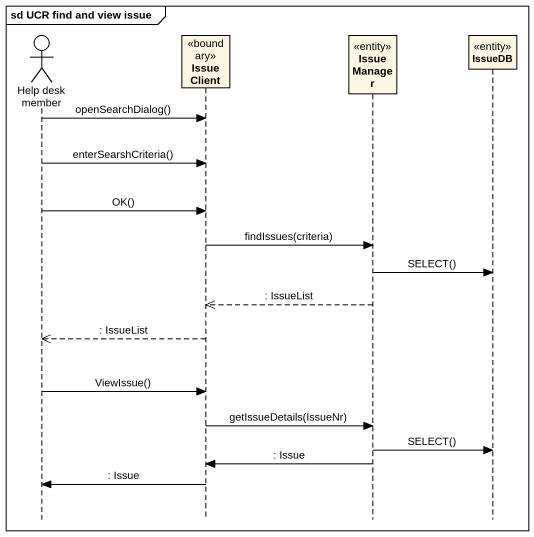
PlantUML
@startuml
mainframe sd UCR find and view issue
hide footbox
actor "Help desk member" as Help_desk_member
participant IssueClient <<boundary>>
participant IssueManager <<entity>>
participant IssueDB <<entity>>

Help_desk_member -> IssueClient : openSearchDialog()
Help_desk_member -> IssueClient : enterSearshCriteria()
Help_desk_member -> IssueClient : OK()
IssueClient -> IssueManager : findIssues(criteria)
IssueManager -> IssueDB : SELECT()
IssueManager -->> IssueClient : : IssueList
IssueClient -->> Help_desk_member : : IssueList
Help_desk_member -> IssueClient : ViewIssue()
IssueClient -> IssueManager : getIssueDetails(IssueNr)
IssueManager -> IssueDB : SELECT()
IssueManager -> IssueClient : : Issue
IssueClient -> Help_desk_member : : Issue
@enduml
